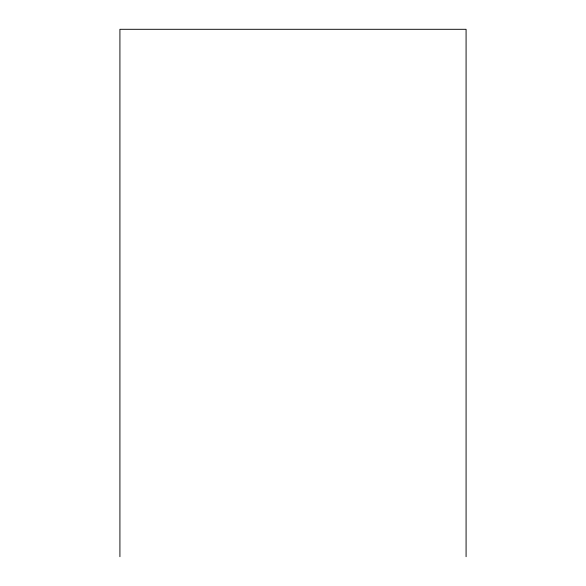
<?xml version="1.0" encoding="UTF-8"?>
<svg xmlns="http://www.w3.org/2000/svg" width="586" height="586" viewBox="0 0 586 586"><rect width="100%" height="100%" fill="white"/><g stroke="black" fill="none" stroke-linecap="round" stroke-linejoin="round"><path stroke-width="0.88" d="M466.082 556.7L466.082 29.3L119.918 29.3L119.918 556.7"/></g></svg>
